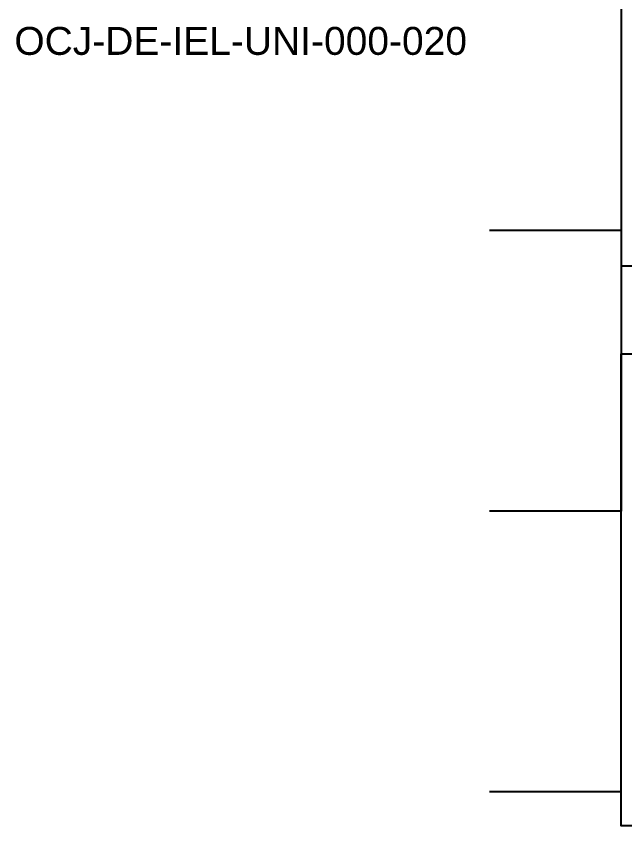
# Model space of a CAD drawing. Extents: x 3521 to 3783, y 1252 to 1654.
# Drawn here: x 3520.9 to 3575.4, y 1257.4 to 1330 of the extents above; entities that cross this region are included whole.
import ezdxf

# ---------------------------------------------------------------- set-up
doc = ezdxf.new("R2010")
doc.units = 0
doc.layers.add('OCJ-ESQUEMAS UNIFILARES-CORREGIDOS IDO-REV.br$0$00-IE-CABLES', color=10, linetype='Continuous')
doc.layers.add('OCJ-ESQUEMAS UNIFILARES-CORREGIDOS IDO-REV.br$0$NOMBRE DE PLANOS', color=6, linetype='Continuous')
doc.styles.add('OCJ-ESQUEMAS UNIFILARES-CORREGIDOS IDO-REV.br$0$Standard', font='arial.ttf')

msp = doc.modelspace()

# ---------------------------------------------------------------- linework, layer by layer
at = {"layer": 'OCJ-ESQUEMAS UNIFILARES-CORREGIDOS IDO-REV.br$0$00-IE-CABLES'}
for p, q in [((3575.107, 1637.447), (3575.107, 1285.628)), ((3575.107, 1310.762), (3563.321, 1310.762)), ((3575.107, 1285.628), (3563.321, 1285.628)), ((3575.107, 1260.495), (3563.321, 1260.495))]:
    msp.add_line(p, q, dxfattribs=at)
at = {"layer": 'OCJ-ESQUEMAS UNIFILARES-CORREGIDOS IDO-REV.br$0$NOMBRE DE PLANOS'}
for points in [[(3575.107, 1307.605), (3637.33, 1307.605), (3637.33, 1351.782), (3575.107, 1351.782)], [(3575.107, 1299.742), (3629.506, 1299.742), (3629.506, 1257.446), (3575.107, 1257.446)]]:
    msp.add_lwpolyline(points, close=True, dxfattribs=at)

# ---------------------------------------------------------------- texts
at = {"layer": 'OCJ-ESQUEMAS UNIFILARES-CORREGIDOS IDO-REV.br$0$NOMBRE DE PLANOS', "insert": (3520.745, 1329.011), "char_height": 2.5, "attachment_point": 1, "style": 'OCJ-ESQUEMAS UNIFILARES-CORREGIDOS IDO-REV.br$0$Standard'}
msp.add_mtext_dynamic_manual_height_columns('OCJ-DE-IEL-UNI-000-020', width=92.70233, gutter_width=12.5, heights=[0], dxfattribs=at)

doc.saveas('drawing.dxf')
